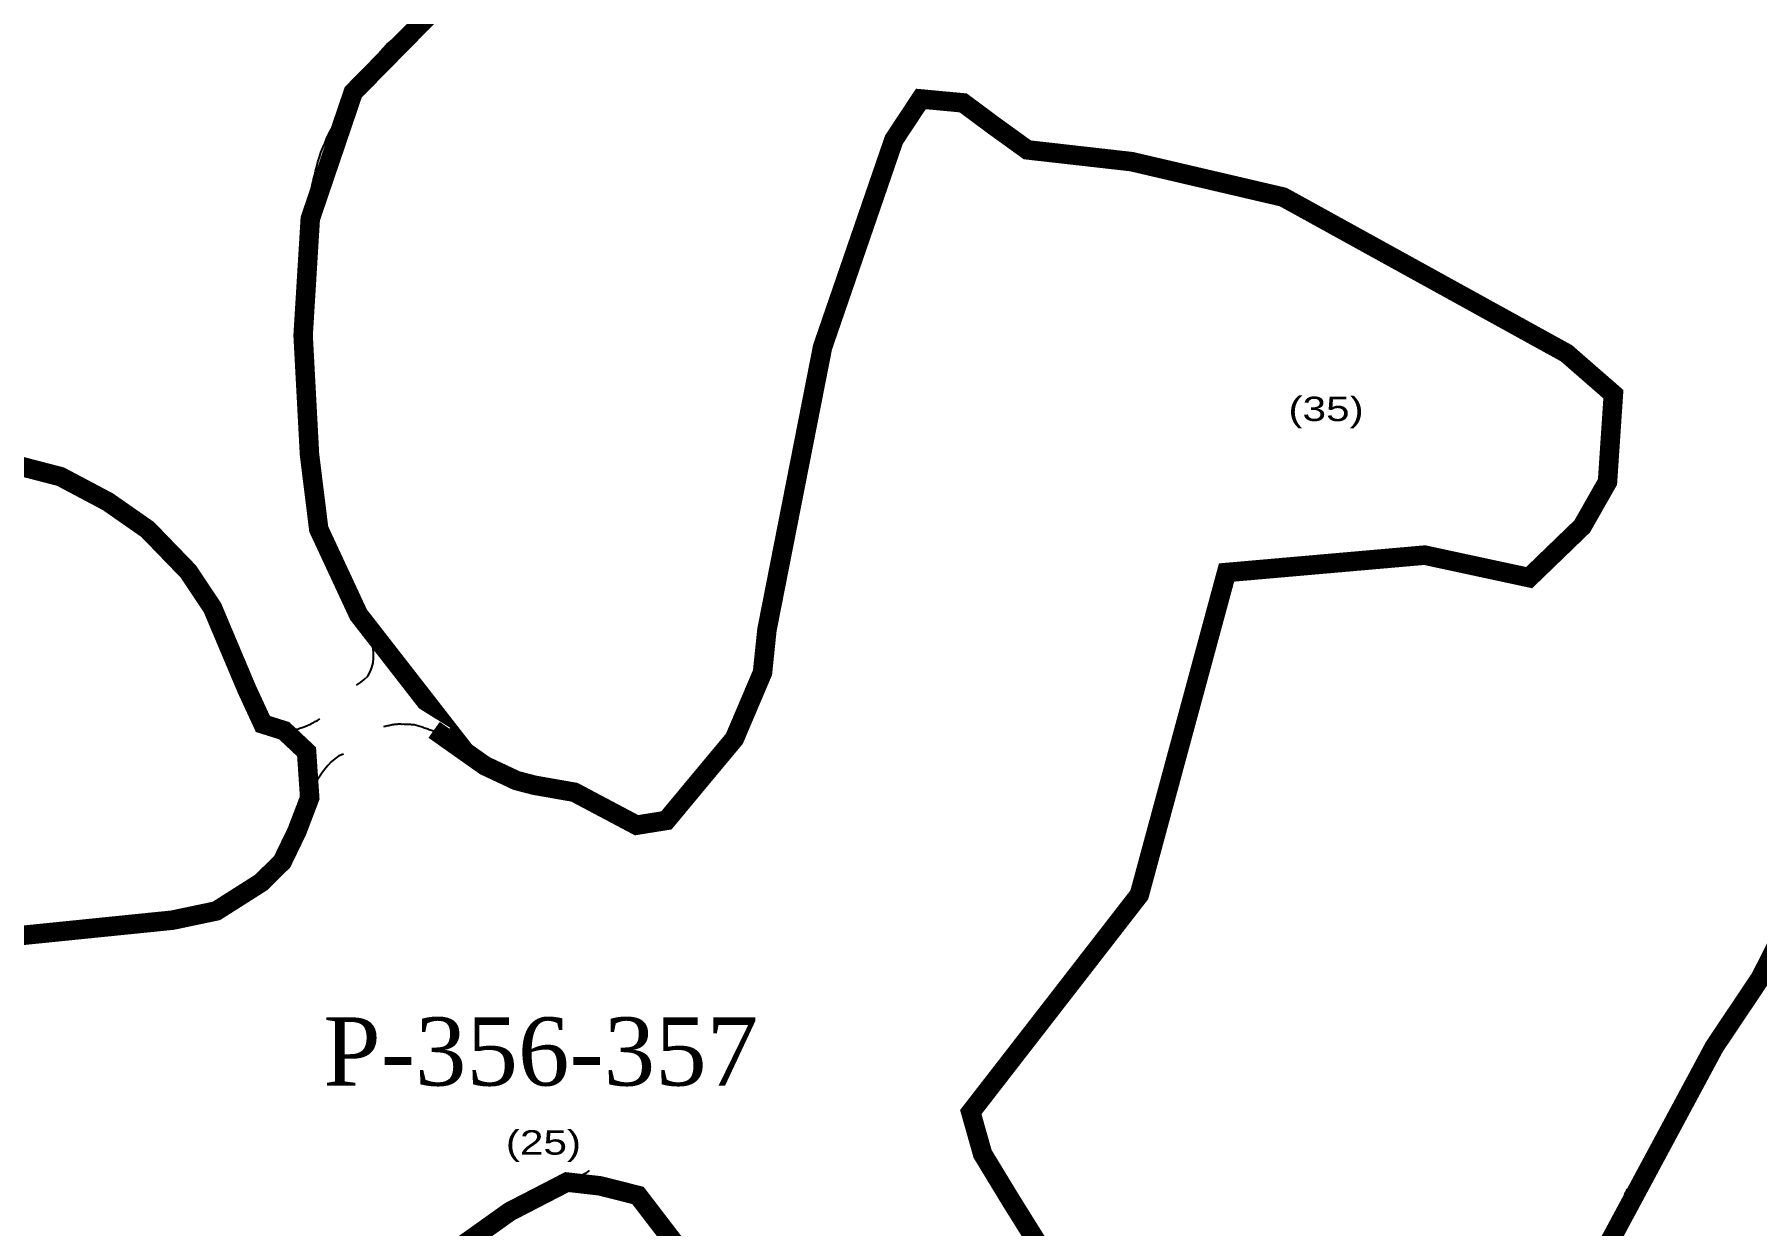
# Model space of a CAD drawing. Header units: millimetres. Extents: x 1745962 to 1749233, y 4525379 to 4529927.
# Drawn here: x 1747330.7 to 1747684.3, y 4526284 to 4526528.4 of the extents above; entities that cross this region are included whole.
import ezdxf
from ezdxf.enums import TextEntityAlignment as Align

# ---------------------------------------------------------------- set-up
doc = ezdxf.new("R2010")
doc.units = ezdxf.units.MM
doc.header["$LTSCALE"] = 10
doc.header["$MEASUREMENT"] = 0
for name, color, linetype in [('AROLL_ADDRESS', 44, 'Continuous'), ('WATER', 5, 'Continuous'), ('ZONING_STANDARDS', 140, 'Continuous'), ('ZONING_ZONES', 140, 'Continuous')]:
    doc.layers.add(name, color=color, linetype=linetype)
doc.styles.add('DUTCH', font='dutcheb.ttf')
doc.styles.add('Univers Light Condensed', font='unvr47a.ttf')

msp = doc.modelspace()

# ---------------------------------------------------------------- linework, layer by layer
at = {"layer": 'WATER'}
for points in [[(1747392.07, 4526509.69), (1747392.6, 4526510.54), (1747393.12, 4526511.4), (1747393.6, 4526512.27), (1747394.06, 4526513.17), (1747394.51, 4526514.05), (1747394.99, 4526514.93), (1747395.56, 4526515.76), (1747396.14, 4526516.56), (1747396.75, 4526517.36), (1747397.35, 4526518.15), (1747397.95, 4526518.96), (1747398.5, 4526519.8), (1747398.99, 4526520.66), (1747399.44, 4526521.56), (1747399.93, 4526522.43), (1747400.51, 4526523.24), (1747401.12, 4526524.04), (1747401.7, 4526524.85), (1747402.34, 4526525.62), (1747403.04, 4526526.34), (1747403.79, 4526527.01), (1747404.56, 4526527.63), (1747405.32, 4526528.28), (1747406.06, 4526528.95)], [(1747396.8, 4526394.84), (1747397.61, 4526395.43), (1747398.42, 4526396.01), (1747399.13, 4526396.71), (1747399.61, 4526397.58), (1747399.98, 4526398.5), (1747400.23, 4526399.47), (1747400.29, 4526400.47), (1747400.3, 4526401.47), (1747400.24, 4526402.47), (1747399.86, 4526403.39), (1747399.36, 4526404.26), (1747398.87, 4526405.13), (1747398.43, 4526406.03), (1747397.99, 4526406.92), (1747397.51, 4526407.81), (1747397, 4526408.67), (1747396.5, 4526409.53), (1747396.01, 4526410.4), (1747395.49, 4526411.26), (1747394.97, 4526412.1), (1747394.49, 4526412.98), (1747394.03, 4526413.87), (1747393.56, 4526414.76), (1747393.09, 4526415.64), (1747392.64, 4526416.53), (1747392.19, 4526417.42), (1747391.78, 4526418.34), (1747391.4, 4526419.26), (1747391.05, 4526420.2), (1747390.72, 4526421.14), (1747390.38, 4526422.08), (1747390.06, 4526423.03), (1747389.73, 4526423.98), (1747389.44, 4526424.94), (1747389.24, 4526425.91), (1747389.06, 4526426.89), (1747388.86, 4526427.87), (1747388.67, 4526428.86), (1747388.51, 4526429.85), (1747388.39, 4526430.84), (1747388.26, 4526431.83), (1747388.14, 4526432.82), (1747388, 4526433.81), (1747387.8, 4526434.79), (1747387.59, 4526435.76), (1747387.38, 4526436.75), (1747387.23, 4526437.74), (1747387.1, 4526438.72), (1747386.95, 4526439.71), (1747386.79, 4526440.7), (1747386.61, 4526441.69), (1747386.46, 4526442.67), (1747386.33, 4526443.66), (1747386.21, 4526444.66), (1747386.11, 4526445.66), (1747386.02, 4526446.65), (1747385.94, 4526447.65), (1747385.86, 4526448.65), (1747385.84, 4526449.64), (1747385.79, 4526450.65), (1747385.75, 4526451.64), (1747385.68, 4526452.64), (1747385.59, 4526453.64), (1747385.51, 4526454.63), (1747385.46, 4526455.63), (1747385.41, 4526456.63), (1747385.36, 4526457.63), (1747385.32, 4526458.63), (1747385.26, 4526459.63), (1747385.21, 4526460.63), (1747385.16, 4526461.63), (1747385.13, 4526462.62), (1747385.1, 4526463.63), (1747385.07, 4526464.62), (1747385.05, 4526465.62), (1747385.04, 4526466.62), (1747385.02, 4526467.62), (1747385.01, 4526468.62), (1747384.99, 4526469.62), (1747384.98, 4526470.63), (1747384.97, 4526471.62), (1747384.97, 4526472.62), (1747385, 4526473.62), (1747385.06, 4526474.62), (1747385.16, 4526475.62), (1747385.26, 4526476.61), (1747385.34, 4526477.6), (1747385.42, 4526478.61), (1747385.51, 4526479.6), (1747385.61, 4526480.6), (1747385.7, 4526481.58), (1747385.79, 4526482.58), (1747385.88, 4526483.58), (1747385.99, 4526484.57), (1747386.11, 4526485.57), (1747386.21, 4526486.57), (1747386.32, 4526487.56), (1747386.43, 4526488.55), (1747386.53, 4526489.55), (1747386.65, 4526490.54), (1747386.8, 4526491.53), (1747386.92, 4526492.52), (1747387.05, 4526493.51), (1747387.17, 4526494.5), (1747387.31, 4526495.49), (1747387.49, 4526496.47), (1747387.69, 4526497.46), (1747387.94, 4526498.43), (1747388.18, 4526499.4), (1747388.42, 4526500.37), (1747388.65, 4526501.34), (1747388.89, 4526502.31), (1747389.18, 4526503.27), (1747389.51, 4526504.21), (1747389.88, 4526505.15), (1747390.28, 4526506.06), (1747390.67, 4526506.98), (1747391.08, 4526507.89), (1747391.53, 4526508.78), (1747392.07, 4526509.69)], [(1747330.4, 4526439.7), (1747331.32, 4526439.32), (1747332.25, 4526438.96), (1747333.21, 4526438.71), (1747334.17, 4526438.44), (1747335.11, 4526438.08), (1747336.02, 4526437.67), (1747336.92, 4526437.24), (1747337.83, 4526436.82), (1747338.73, 4526436.4), (1747339.63, 4526435.96), (1747340.53, 4526435.51), (1747341.4, 4526435.02), (1747342.26, 4526434.52), (1747343.13, 4526434.01), (1747343.99, 4526433.5), (1747344.85, 4526432.99), (1747345.73, 4526432.53), (1747346.63, 4526432.1), (1747347.49, 4526431.59), (1747348.34, 4526431.06), (1747349.19, 4526430.53), (1747350.01, 4526429.96), (1747350.81, 4526429.35), (1747351.58, 4526428.72), (1747352.38, 4526428.12), (1747353.16, 4526427.49), (1747353.91, 4526426.83), (1747354.65, 4526426.17), (1747355.38, 4526425.47), (1747356.08, 4526424.77), (1747356.8, 4526424.06), (1747357.5, 4526423.36), (1747358.21, 4526422.65), (1747358.88, 4526421.91), (1747359.57, 4526421.18), (1747360.24, 4526420.44), (1747360.94, 4526419.73), (1747361.61, 4526418.98), (1747362.25, 4526418.22), (1747362.86, 4526417.42), (1747363.47, 4526416.64), (1747364.1, 4526415.86), (1747364.73, 4526415.07), (1747365.3, 4526414.26), (1747365.81, 4526413.4), (1747366.3, 4526412.52), (1747366.76, 4526411.65), (1747367.23, 4526410.76), (1747367.69, 4526409.87), (1747368.09, 4526408.95), (1747368.56, 4526408.07), (1747369.06, 4526407.2), (1747369.53, 4526406.33), (1747369.97, 4526405.43), (1747370.68, 4526403.89)], [(1747370.68, 4526403.89), (1747370.76, 4526403.65), (1747370.85, 4526403.42), (1747370.94, 4526403.19), (1747371.04, 4526402.96), (1747371.12, 4526402.72), (1747371.22, 4526402.49), (1747371.31, 4526402.25), (1747371.4, 4526402.03), (1747371.49, 4526401.79), (1747371.59, 4526401.56), (1747371.67, 4526401.33), (1747371.77, 4526401.1), (1747371.85, 4526400.86), (1747371.95, 4526400.62), (1747372.03, 4526400.4), (1747372.12, 4526400.16), (1747372.21, 4526399.92), (1747372.3, 4526399.69), (1747372.38, 4526399.45), (1747372.47, 4526399.23), (1747372.56, 4526398.99), (1747372.64, 4526398.75), (1747372.73, 4526398.52), (1747372.81, 4526398.28), (1747372.9, 4526398.05), (1747372.99, 4526397.81), (1747373.08, 4526397.58), (1747373.16, 4526397.35), (1747373.24, 4526397.11), (1747373.33, 4526396.87), (1747373.41, 4526396.64), (1747373.5, 4526396.4), (1747373.56, 4526396.16), (1747373.61, 4526395.92), (1747373.69, 4526395.67), (1747373.77, 4526395.45), (1747373.86, 4526395.21), (1747373.94, 4526394.98), (1747374.03, 4526394.74), (1747374.11, 4526394.51), (1747374.19, 4526394.27), (1747374.29, 4526394.03), (1747374.37, 4526393.81), (1747374.47, 4526393.57), (1747374.55, 4526393.34), (1747374.65, 4526393.1), (1747374.74, 4526392.87), (1747374.84, 4526392.64), (1747374.93, 4526392.41), (1747375.03, 4526392.18), (1747375.14, 4526391.96), (1747375.25, 4526391.73), (1747375.37, 4526391.51), (1747375.48, 4526391.29), (1747375.59, 4526391.06), (1747375.7, 4526390.84), (1747375.81, 4526390.62), (1747375.93, 4526390.4), (1747376.07, 4526390.18), (1747376.19, 4526389.97), (1747376.32, 4526389.75), (1747376.44, 4526389.54), (1747376.59, 4526389.33), (1747376.73, 4526389.13), (1747376.87, 4526388.92), (1747377.01, 4526388.71), (1747377.16, 4526388.5), (1747377.3, 4526388.3), (1747377.44, 4526388.1), (1747377.58, 4526387.89), (1747377.73, 4526387.69), (1747377.84, 4526387.46), (1747377.96, 4526387.25), (1747378.1, 4526387.04), (1747378.27, 4526386.85), (1747378.47, 4526386.7), (1747378.68, 4526386.56), (1747378.89, 4526386.43), (1747379.1, 4526386.3), (1747379.31, 4526386.16), (1747379.52, 4526386.03), (1747379.74, 4526385.9), (1747379.98, 4526385.82), (1747380.22, 4526385.77), (1747380.47, 4526385.71), (1747380.71, 4526385.67), (1747380.95, 4526385.62), (1747381.2, 4526385.57), (1747381.45, 4526385.54), (1747381.7, 4526385.53), (1747381.95, 4526385.53), (1747382.2, 4526385.52), (1747382.45, 4526385.53), (1747382.7, 4526385.54), (1747382.95, 4526385.57), (1747383.2, 4526385.59), (1747383.44, 4526385.64), (1747383.68, 4526385.68), (1747383.94, 4526385.73), (1747384.18, 4526385.77), (1747384.43, 4526385.82), (1747384.67, 4526385.86), (1747384.91, 4526385.92), (1747385.15, 4526386.01), (1747385.38, 4526386.09), (1747385.62, 4526386.18), (1747385.85, 4526386.26), (1747386.09, 4526386.35), (1747386.32, 4526386.43), (1747386.56, 4526386.52), (1747386.79, 4526386.61), (1747387.01, 4526386.72), (1747387.24, 4526386.83), (1747387.47, 4526386.94), (1747387.69, 4526387.05), (1747387.92, 4526387.17), (1747388.13, 4526387.28), (1747388.34, 4526387.41), (1747388.57, 4526387.53), (1747388.79, 4526387.65), (1747389, 4526387.78), (1747389.28, 4526387.93)], [(1747435.04, 4526373.83), (1747434.82, 4526373.95), (1747434.58, 4526374.01), (1747434.34, 4526374.09), (1747434.1, 4526374.15), (1747433.86, 4526374.21), (1747433.62, 4526374.27), (1747433.37, 4526374.33), (1747433.13, 4526374.39), (1747432.89, 4526374.45), (1747432.65, 4526374.52), (1747432.4, 4526374.58), (1747432.17, 4526374.66), (1747431.92, 4526374.72), (1747431.69, 4526374.81), (1747431.45, 4526374.88), (1747431.21, 4526374.96), (1747430.97, 4526375.04), (1747430.74, 4526375.12), (1747430.51, 4526375.2), (1747430.28, 4526375.29), (1747430.05, 4526375.39), (1747429.81, 4526375.48), (1747429.58, 4526375.57), (1747429.35, 4526375.66), (1747429.11, 4526375.75), (1747428.88, 4526375.84), (1747428.64, 4526375.93), (1747428.41, 4526376.02), (1747428.18, 4526376.11), (1747427.94, 4526376.19), (1747427.71, 4526376.28), (1747427.47, 4526376.37), (1747427.24, 4526376.45), (1747427, 4526376.54), (1747426.77, 4526376.63), (1747426.53, 4526376.71), (1747426.3, 4526376.8), (1747426.07, 4526376.9), (1747425.83, 4526376.99), (1747425.61, 4526377.08), (1747425.38, 4526377.17), (1747425.15, 4526377.28), (1747424.91, 4526377.37), (1747424.68, 4526377.47), (1747424.46, 4526377.58), (1747424.24, 4526377.7), (1747424.02, 4526377.83), (1747423.81, 4526377.95), (1747423.6, 4526378.08), (1747423.38, 4526378.21), (1747423.17, 4526378.34), (1747422.97, 4526378.49), (1747422.77, 4526378.64), (1747422.57, 4526378.79), (1747422.37, 4526378.95), (1747422.17, 4526379.1), (1747422, 4526379.27), (1747421.81, 4526379.44), (1747421.63, 4526379.62), (1747421.45, 4526379.8), (1747421.27, 4526379.97), (1747421.09, 4526380.14), (1747420.91, 4526380.31), (1747420.72, 4526380.47), (1747420.54, 4526380.63), (1747420.35, 4526380.8), (1747420.16, 4526380.96), (1747419.97, 4526381.13), (1747419.76, 4526381.28), (1747419.57, 4526381.45), (1747419.38, 4526381.6), (1747419.19, 4526381.75), (1747418.98, 4526381.89), (1747418.77, 4526382.04), (1747418.56, 4526382.18), (1747418.36, 4526382.33), (1747418.15, 4526382.46), (1747417.95, 4526382.61), (1747417.75, 4526382.75), (1747417.52, 4526382.88), (1747417.32, 4526383.02), (1747417.11, 4526383.14), (1747416.89, 4526383.27), (1747416.68, 4526383.4), (1747416.46, 4526383.53), (1747416.25, 4526383.67), (1747416.04, 4526383.8), (1747415.83, 4526383.93), (1747415.62, 4526384.06), (1747415.4, 4526384.2), (1747415.19, 4526384.33), (1747414.97, 4526384.44), (1747414.75, 4526384.58), (1747414.54, 4526384.69), (1747414.31, 4526384.81), (1747414.09, 4526384.92), (1747413.86, 4526385.01), (1747413.63, 4526385.1), (1747413.4, 4526385.2), (1747413.16, 4526385.28), (1747412.93, 4526385.36), (1747412.69, 4526385.44), (1747412.45, 4526385.51), (1747412.21, 4526385.59), (1747411.97, 4526385.66), (1747411.73, 4526385.73), (1747411.49, 4526385.81), (1747411.26, 4526385.89), (1747411.02, 4526385.99), (1747410.79, 4526386.07), (1747410.55, 4526386.15), (1747410.32, 4526386.24), (1747410.08, 4526386.31), (1747409.84, 4526386.39), (1747409.6, 4526386.47), (1747409.36, 4526386.54), (1747409.12, 4526386.61), (1747408.88, 4526386.66), (1747408.63, 4526386.71), (1747408.38, 4526386.74), (1747408.13, 4526386.76), (1747407.89, 4526386.77), (1747407.64, 4526386.79), (1747407.38, 4526386.8), (1747407.13, 4526386.81), (1747406.89, 4526386.82), (1747406.64, 4526386.82), (1747406.39, 4526386.84), (1747406.14, 4526386.83), (1747405.89, 4526386.84), (1747405.64, 4526386.84), (1747405.38, 4526386.84), (1747405.13, 4526386.83), (1747404.89, 4526386.82), (1747404.63, 4526386.82), (1747404.39, 4526386.76), (1747404.15, 4526386.71), (1747403.9, 4526386.65), (1747403.66, 4526386.6), (1747403.42, 4526386.54), (1747403.17, 4526386.49), (1747402.93, 4526386.43), (1747402.68, 4526386.4), (1747402.33, 4526386.35)], [(1747394.12, 4526380.69), (1747393.2, 4526380.34), (1747392.35, 4526379.78), (1747391.61, 4526379.11), (1747390.94, 4526378.39), (1747390.31, 4526377.61), (1747389.72, 4526376.8), (1747389.13, 4526375.99), (1747388.59, 4526375.15), (1747388.09, 4526374.28), (1747387.69, 4526373.37), (1747387.32, 4526372.44), (1747387.03, 4526371.48), (1747386.76, 4526370.51), (1747386.49, 4526369.55), (1747386.18, 4526368.6), (1747385.82, 4526367.68), (1747385.42, 4526366.75), (1747385.02, 4526365.84), (1747384.6, 4526364.93), (1747384.21, 4526364.01), (1747383.85, 4526363.07), (1747383.47, 4526362.16), (1747383.06, 4526361.24), (1747382.59, 4526360.35), (1747382.1, 4526359.49), (1747381.56, 4526358.64), (1747380.9, 4526357.9), (1747380.2, 4526357.17), (1747379.5, 4526356.47), (1747378.78, 4526355.77), (1747378.03, 4526355.11), (1747377.28, 4526354.46), (1747376.52, 4526353.8), (1747375.73, 4526353.19), (1747374.93, 4526352.59), (1747374.11, 4526352.01), (1747373.28, 4526351.46), (1747372.43, 4526350.92), (1747371.58, 4526350.39), (1747370.73, 4526349.87), (1747369.85, 4526349.41), (1747368.95, 4526348.97), (1747368.03, 4526348.57), (1747367.1, 4526348.19), (1747366.17, 4526347.84), (1747365.21, 4526347.55), (1747364.24, 4526347.33), (1747363.25, 4526347.13), (1747362.27, 4526346.95), (1747361.28, 4526346.79), (1747360.29, 4526346.66), (1747359.3, 4526346.56), (1747358.31, 4526346.47), (1747357.31, 4526346.4), (1747356.31, 4526346.34), (1747355.31, 4526346.28), (1747354.31, 4526346.19), (1747353.32, 4526346.09), (1747352.32, 4526345.98), (1747351.33, 4526345.85), (1747350.34, 4526345.73), (1747348.93, 4526345.57)], [(1747347.1, 4526345.33), (1747346.12, 4526345.19), (1747345.13, 4526345.04), (1747344.14, 4526344.89), (1747343.14, 4526344.75), (1747342.16, 4526344.62), (1747341.17, 4526344.49), (1747340.17, 4526344.39), (1747339.18, 4526344.29), (1747338.18, 4526344.21), (1747337.19, 4526344.12), (1747336.19, 4526344), (1747335.2, 4526343.88), (1747334.21, 4526343.76), (1747333.21, 4526343.67), (1747332.21, 4526343.61), (1747331.21, 4526343.56), (1747330.21, 4526343.51), (1747329.21, 4526343.49), (1747328.21, 4526343.46), (1747327.22, 4526343.4), (1747326.12, 4526343.3)], [(1747684.45, 4526335.48), (1747684.28, 4526335.29), (1747684.12, 4526335.1), (1747683.98, 4526334.89), (1747683.85, 4526334.67), (1747683.73, 4526334.46), (1747683.59, 4526334.25), (1747683.46, 4526334.04), (1747683.34, 4526333.83), (1747683.19, 4526333.61), (1747683.07, 4526333.4), (1747682.94, 4526333.19), (1747682.81, 4526332.98), (1747682.68, 4526332.75), (1747682.57, 4526332.54), (1747682.46, 4526332.31), (1747682.33, 4526332.1), (1747682.21, 4526331.88), (1747682.09, 4526331.66), (1747681.96, 4526331.44), (1747681.84, 4526331.23), (1747681.71, 4526331.01), (1747681.59, 4526330.79), (1747681.46, 4526330.58), (1747681.32, 4526330.37), (1747681.17, 4526330.16), (1747681.03, 4526329.96), (1747680.9, 4526329.75), (1747680.76, 4526329.54), (1747680.62, 4526329.33), (1747680.48, 4526329.12), (1747680.35, 4526328.91), (1747680.22, 4526328.7), (1747680.1, 4526328.48), (1747679.98, 4526328.26), (1747679.85, 4526328.04), (1747679.72, 4526327.83), (1747679.61, 4526327.61), (1747679.47, 4526327.39), (1747679.35, 4526327.18), (1747679.23, 4526326.97), (1747679.1, 4526326.75), (1747678.96, 4526326.54), (1747678.82, 4526326.33), (1747678.68, 4526326.12), (1747678.54, 4526325.91), (1747678.4, 4526325.71), (1747678.26, 4526325.51), (1747678.12, 4526325.3), (1747677.97, 4526325.09), (1747677.84, 4526324.89), (1747677.69, 4526324.68), (1747677.55, 4526324.47), (1747677.41, 4526324.26), (1747677.28, 4526324.06), (1747677.15, 4526323.84), (1747677.02, 4526323.63), (1747676.91, 4526323.41), (1747676.8, 4526323.18), (1747676.7, 4526322.95), (1747676.6, 4526322.72), (1747676.5, 4526322.5), (1747676.39, 4526322.27), (1747676.29, 4526322.04), (1747676.19, 4526321.81), (1747676.09, 4526321.58), (1747675.99, 4526321.36), (1747675.88, 4526321.13), (1747675.78, 4526320.9), (1747675.68, 4526320.67), (1747675.58, 4526320.44), (1747675.47, 4526320.21), (1747675.37, 4526319.99), (1747675.27, 4526319.76), (1747675.17, 4526319.53), (1747675.06, 4526319.3), (1747674.96, 4526319.07), (1747674.87, 4526318.83), (1747674.77, 4526318.61), (1747674.67, 4526318.38), (1747674.56, 4526318.15), (1747674.45, 4526317.93), (1747674.34, 4526317.71), (1747674.23, 4526317.48), (1747674.12, 4526317.26), (1747674, 4526317.03), (1747673.9, 4526316.81), (1747673.8, 4526316.58), (1747673.7, 4526316.35), (1747673.61, 4526316.12), (1747673.51, 4526315.88), (1747673.42, 4526315.65), (1747673.33, 4526315.42), (1747673.23, 4526315.2), (1747673.12, 4526314.97), (1747673.01, 4526314.74), (1747672.9, 4526314.51), (1747672.79, 4526314.3), (1747672.68, 4526314.07), (1747672.56, 4526313.85), (1747672.43, 4526313.63), (1747672.29, 4526313.43), (1747672.14, 4526313.22), (1747671.86, 4526312.83)], [(1747671.86, 4526312.83), (1747671.26, 4526312.03), (1747670.66, 4526311.23), (1747670.1, 4526310.4), (1747669.57, 4526309.55), (1747669.03, 4526308.71), (1747668.51, 4526307.86), (1747667.99, 4526307), (1747667.47, 4526306.15), (1747666.96, 4526305.29), (1747666.4, 4526304.46), (1747665.81, 4526303.65), (1747665.05, 4526302.62)], [(1747534.68, 4526283.26), (1747534.21, 4526284.13), (1747533.72, 4526285.01), (1747533.2, 4526285.85), (1747532.64, 4526286.7), (1747532.1, 4526287.53), (1747531.58, 4526288.38), (1747531.1, 4526289.26), (1747530.6, 4526290.13), (1747530.05, 4526290.96), (1747529.49, 4526291.8), (1747528.93, 4526292.62), (1747528.39, 4526293.46), (1747527.88, 4526294.32), (1747527.38, 4526295.19), (1747526.9, 4526296.06), (1747526.39, 4526296.93), (1747525.89, 4526297.79), (1747525.39, 4526298.66), (1747524.95, 4526299.55), (1747524.54, 4526300.47), (1747524.18, 4526301.4), (1747523.93, 4526302.36), (1747523.69, 4526303.34), (1747523.5, 4526304.32), (1747523.25, 4526305.3), (1747522.96, 4526307.24)], [(1747665.05, 4526302.62), (1747664.92, 4526302.4), (1747664.79, 4526302.18), (1747664.67, 4526301.97), (1747664.55, 4526301.75), (1747664.43, 4526301.52), (1747664.32, 4526301.31), (1747664.19, 4526301.08), (1747664.08, 4526300.86), (1747663.96, 4526300.64), (1747663.85, 4526300.42), (1747663.73, 4526300.2), (1747663.62, 4526299.97), (1747663.51, 4526299.75), (1747663.4, 4526299.53), (1747663.29, 4526299.3), (1747663.18, 4526299.08), (1747663.06, 4526298.86), (1747662.95, 4526298.63), (1747662.85, 4526298.41), (1747662.74, 4526298.18), (1747662.64, 4526297.95), (1747662.52, 4526297.73), (1747662.42, 4526297.5), (1747662.31, 4526297.28), (1747662.2, 4526297.05), (1747662.09, 4526296.82), (1747661.97, 4526296.61), (1747661.85, 4526296.39), (1747661.72, 4526296.18), (1747661.59, 4526295.96), (1747661.45, 4526295.76), (1747661.31, 4526295.55), (1747661.17, 4526295.34), (1747661.02, 4526295.14), (1747660.87, 4526294.94), (1747660.72, 4526294.74), (1747660.56, 4526294.54), (1747660.41, 4526294.35), (1747660.25, 4526294.15), (1747660.09, 4526293.97), (1747659.93, 4526293.78), (1747659.75, 4526293.59), (1747659.59, 4526293.4), (1747659.43, 4526293.22), (1747659.26, 4526293.03), (1747659.09, 4526292.84), (1747658.93, 4526292.65), (1747658.75, 4526292.47), (1747658.59, 4526292.29), (1747658.43, 4526292.1), (1747658.27, 4526291.91), (1747658.1, 4526291.72), (1747657.94, 4526291.53), (1747657.78, 4526291.34), (1747657.64, 4526291.13), (1747657.52, 4526290.91), (1747657.41, 4526290.69), (1747657.31, 4526290.45), (1747657.22, 4526290.22), (1747657.16, 4526289.98), (1747657.09, 4526289.74), (1747657.04, 4526289.49), (1747657, 4526289.24), (1747656.98, 4526289), (1747656.96, 4526288.75), (1747656.95, 4526288.5), (1747656.94, 4526288.24), (1747656.93, 4526288), (1747656.94, 4526287.75), (1747656.94, 4526287.5), (1747656.94, 4526287.25), (1747656.93, 4526287), (1747656.94, 4526286.75), (1747656.93, 4526286.5), (1747656.93, 4526286.25), (1747656.91, 4526286), (1747656.91, 4526285.75), (1747656.89, 4526285.5), (1747656.88, 4526285.25), (1747656.86, 4526285), (1747656.84, 4526284.75), (1747656.83, 4526284.5), (1747656.78, 4526284.25), (1747656.72, 4526284.01), (1747656.63, 4526283.78)], [(1747427.09, 4526285.51), (1747427.27, 4526285.7), (1747427.43, 4526285.89), (1747427.59, 4526286.08), (1747427.75, 4526286.28), (1747427.91, 4526286.47), (1747428.09, 4526286.65), (1747428.27, 4526286.81), (1747428.48, 4526286.94), (1747428.7, 4526287.07), (1747428.92, 4526287.16), (1747429.17, 4526287.27), (1747429.39, 4526287.37), (1747429.61, 4526287.48), (1747429.83, 4526287.61), (1747430.04, 4526287.75), (1747430.25, 4526287.87), (1747430.47, 4526288), (1747430.69, 4526288.12), (1747430.9, 4526288.24), (1747431.12, 4526288.38), (1747431.34, 4526288.5), (1747431.55, 4526288.62), (1747431.77, 4526288.74), (1747432, 4526288.86), (1747432.22, 4526288.97), (1747432.44, 4526289.08), (1747432.67, 4526289.18), (1747432.9, 4526289.3), (1747433.12, 4526289.41), (1747433.34, 4526289.52), (1747433.57, 4526289.64), (1747433.78, 4526289.75), (1747434, 4526289.87), (1747434.23, 4526289.99), (1747434.44, 4526290.1), (1747434.67, 4526290.22), (1747434.89, 4526290.34), (1747435.11, 4526290.45), (1747435.34, 4526290.56), (1747435.56, 4526290.67), (1747435.79, 4526290.78), (1747436.01, 4526290.89), (1747436.24, 4526291), (1747436.46, 4526291.1), (1747436.68, 4526291.21), (1747436.91, 4526291.32), (1747437.13, 4526291.43), (1747437.35, 4526291.55), (1747437.58, 4526291.66), (1747437.8, 4526291.77), (1747438.02, 4526291.89), (1747438.25, 4526292), (1747438.47, 4526292.1), (1747438.69, 4526292.22), (1747438.93, 4526292.33), (1747439.15, 4526292.44), (1747439.37, 4526292.55), (1747439.6, 4526292.67), (1747439.82, 4526292.77), (1747440.04, 4526292.88), (1747440.26, 4526292.99), (1747440.49, 4526293.11), (1747440.71, 4526293.22), (1747440.94, 4526293.34), (1747441.16, 4526293.45), (1747441.38, 4526293.56), (1747441.61, 4526293.66), (1747441.84, 4526293.76), (1747442.07, 4526293.86), (1747442.3, 4526293.95), (1747442.53, 4526294.05), (1747442.76, 4526294.15), (1747442.98, 4526294.26), (1747443.22, 4526294.35), (1747443.44, 4526294.48), (1747443.66, 4526294.59), (1747443.87, 4526294.72), (1747444.08, 4526294.86), (1747444.29, 4526294.99), (1747444.69, 4526295.25)]]:
    msp.add_lwpolyline(points, dxfattribs=at)
at = {"layer": 'ZONING_ZONES', "linetype": 'Continuous', "const_width": 4}
for points in [[(1747414.97, 4526384.44), (1747418.15, 4526382.46), (1747397.23, 4526409.34), (1747389.06, 4526426.89), (1747387.16, 4526442.21), (1747385.85, 4526466.66), (1747387.32, 4526490.6), (1747396.14, 4526516.56), (1747424.26, 4526545.12), (1747454.9, 4526573.18), (1747490.13, 4526595.85), (1747515.94, 4526607.82), (1747550.7, 4526605.78), (1747580.8, 4526600.94), (1747609.6, 4526592.18), (1747652.64, 4526569.53), (1747700.78, 4526543.62)], [(1747412.75, 4526385.7), (1747423.17, 4526378.34), (1747429.69, 4526375.28), (1747433.37, 4526374.33), (1747441.56, 4526372.89), (1747454.32, 4526366.13), (1747460.46, 4526367.11), (1747466.8, 4526374.74), (1747474.42, 4526383.88), (1747480.19, 4526397.45), (1747481.1, 4526406.22), (1747492.52, 4526464.24), (1747507.18, 4526506.83), (1747512.71, 4526515.19), (1747521.4, 4526514.38), (1747527.7, 4526509.7), (1747534.58, 4526504.74), (1747555.99, 4526502.32), (1747587.12, 4526495.05), (1747645.29, 4526462.99), (1747654.93, 4526454.59), (1747653.72, 4526436.59), (1747648.53, 4526427.46), (1747637.63, 4526416.94), (1747616.17, 4526421.56), (1747575.49, 4526417.99), (1747557.57, 4526351.84), (1747522.96, 4526307.24), (1747525.39, 4526298.66), (1747531.1, 4526289.26), (1747540.62, 4526274.02)], [(1747326.12, 4526343.3), (1747359.04, 4526346.64), (1747368.05, 4526348.54), (1747377.27, 4526354.4), (1747381.56, 4526358.64), (1747384.6, 4526364.93), (1747387.2, 4526371.76), (1747386.56, 4526381.19), (1747381.95, 4526385.53), (1747377.59, 4526386.9), (1747374.29, 4526394.03), (1747367.23, 4526410.76), (1747362.25, 4526418.22), (1747353.91, 4526426.83), (1747345.73, 4526432.53), (1747336.02, 4526437.67), (1747326.49, 4526440.15)], [(1747695.97, 4526356.16), (1747685.11, 4526334.74), (1747675.68, 4526320.67), (1747650.61, 4526274.03)], [(1747469.47, 4526270.75), (1747454.61, 4526290.14), (1747446.78, 4526292.11), (1747440.04, 4526292.88), (1747428.27, 4526286.81), (1747407.73, 4526272.16)]]:
    msp.add_lwpolyline(points, dxfattribs=at)

# ---------------------------------------------------------------- texts
at = {"layer": 'AROLL_ADDRESS', "style": 'Univers Light Condensed', "width": 1.3}
for s, p in [('(35)', (1747588.19, 4526449.1)), ('(25)', (1747427.47, 4526298.54))]:
    msp.add_text(s, height=5, rotation=359.8, dxfattribs=at).set_placement(p)
at = {"layer": 'ZONING_STANDARDS', "style": 'DUTCH'}
msp.add_text('P-356-357', height=14, dxfattribs=at).set_placement((1747434.66, 4526319.7), align=Align.MIDDLE_CENTER)

doc.saveas('drawing.dxf')
